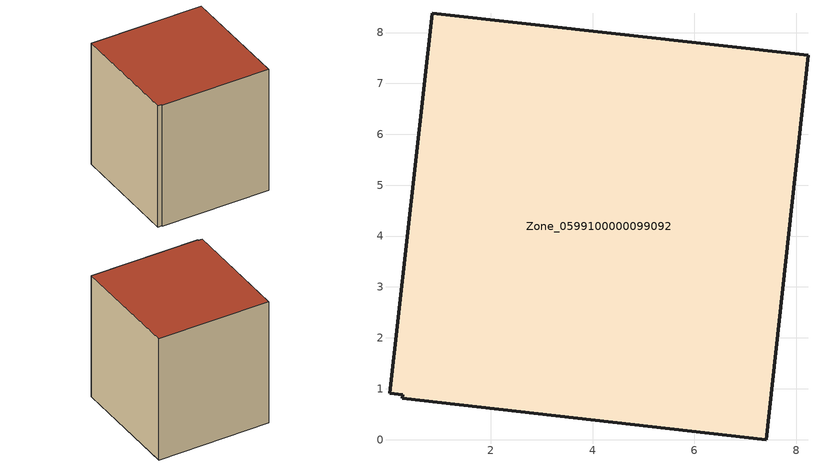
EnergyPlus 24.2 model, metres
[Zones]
Zone_0599100000099092
 floor ground (C_G): 7.41,0 0.26,0.82 0.27,0.88 0.01,0.91 0.85,8.38 8.23,7.55 z0
 wall outside (C_F): 7.41,0 8.23,7.55 0.85,8.38 0.01,0.91 0.27,0.88 0.26,0.82 7.41,0 z0:8.54
 roof outside (C_R): 0.26,0.82 7.41,0 8.23,7.55 0.85,8.38 0.01,0.91 0.27,0.88 z8.54
[BUILDING]
Pand.0599100000099092: North Axis=0; Terrain=City; Loads Convergence Tolerance Value=0.04; Temperature Convergence Tolerance Value=0.4; Solar Distribution=FullExterior; Maximum Number of Warmup Days=25; Minimum Number of Warmup Days=1
[Site:Location]
Rotterdam.The.Hague.AP_ZH_NLD Design_Conditions: Latitude=51.96; Longitude=4.45; Time Zone=1; Elevation=-4.5
[SITE:GROUNDTEMPERATURE:BUILDINGSURFACE]
18, 18, 18, 18, 18, 18, 18, 18, 18, 18, 18, 18
[MATERIAL] Thermal Absorptance=0.9; Solar Absorptance=0.7; Visible Absorptance=0.7
Name | Roughness | Thickness | Conductivity | Density | Specific Heat
G.TC.1975-1991 | MediumSmooth | 0.15 | 0.288461 | 540 | 1210
F.TC.1975-1991 | Rough | 0.3 | 0.230769 | 1920 | 840
R.TC.1975-1991 | MediumRough | 0.2 | 0.153846 | 1500 | 1000
[CONSTRUCTION]
C_G: G.TC.1975-1991
C_F: F.TC.1975-1991
C_R: R.TC.1975-1991
[ZONE]
Zone_0599100000099092: Type=1; Multiplier=1; Ceiling Height=Autocalculate; Volume=Autocalculate; Floor Area=autocalculate; Part of Total Floor Area=Yes
[ZONEINFILTRATION:DESIGNFLOWRATE]
Infil_Zone_0599100000099092: Zone or ZoneList or Space or SpaceList=Zone_0599100000099092; Schedule=AlwaysOn; Design Flow Rate Calculation Method=Flow/Area; Flow Rate per Floor Area=0.003; Constant Term Coefficient=1; Temperature Term Coefficient=0; Velocity Term Coefficient=0; Velocity Squared Term Coefficient=0
[HVACTEMPLATE:ZONE:IDEALLOADSAIRSYSTEM]
Zone_0599100000099092: Maximum Heating Supply Air Temperature=50; Minimum Cooling Supply Air Temperature=13; Maximum Heating Supply Air Humidity Ratio=0.0156; Minimum Cooling Supply Air Humidity Ratio=0.0077; Heating Limit=NoLimit; Cooling Limit=NoLimit; Dehumidification Control Type=ConstantSensibleHeatRatio; Cooling Sensible Heat Ratio=0.7; Dehumidification Setpoint=60; Humidification Control Type=None; Humidification Setpoint=30; Outdoor Air Method=None; Outdoor Air Flow Rate per Person=0.00944; Outdoor Air Flow Rate per Zone Floor Area=0; Outdoor Air Flow Rate per Zone=0; Demand Controlled Ventilation Type=None; Outdoor Air Economizer Type=NoEconomizer; Heat Recovery Type=None; Sensible Heat Recovery Effectiveness=0.7; Latent Heat Recovery Effectiveness=0.65
[ZONECONTROL:THERMOSTAT]
ThermostatControl_Zone_0599100000099092: Zone or ZoneList=Zone_0599100000099092; Control Type Schedule=DualSetpointControlType; Control 1=Thermostat_Zone_0599100000099092; Temperature Difference Between Cutout And Setpoint=0
[THERMOSTATSETPOINT:DUALSETPOINT]
Thermostat_Zone_0599100000099092: Heating Setpoint Temperature Schedule=HeatingSetpoint_Zone_0599100000099092; Cooling Setpoint Temperature Schedule=CoolingSetpoint_Zone_0599100000099092
[SCHEDULE:COMPACT]
HeatingSetpoint_Zone_0599100000099092: Through: 12/31, For: AllDays, Until: 24:00, 21
CoolingSetpoint_Zone_0599100000099092: Through: 12/31, For: AllDays, Until: 24:00, 24
DualSetpointControlType: Through: 12/31, For: AllDays, Until: 24:00, 4
AlwaysOn: Through: 12/31, For: AllDays, Until: 24:00, 1
